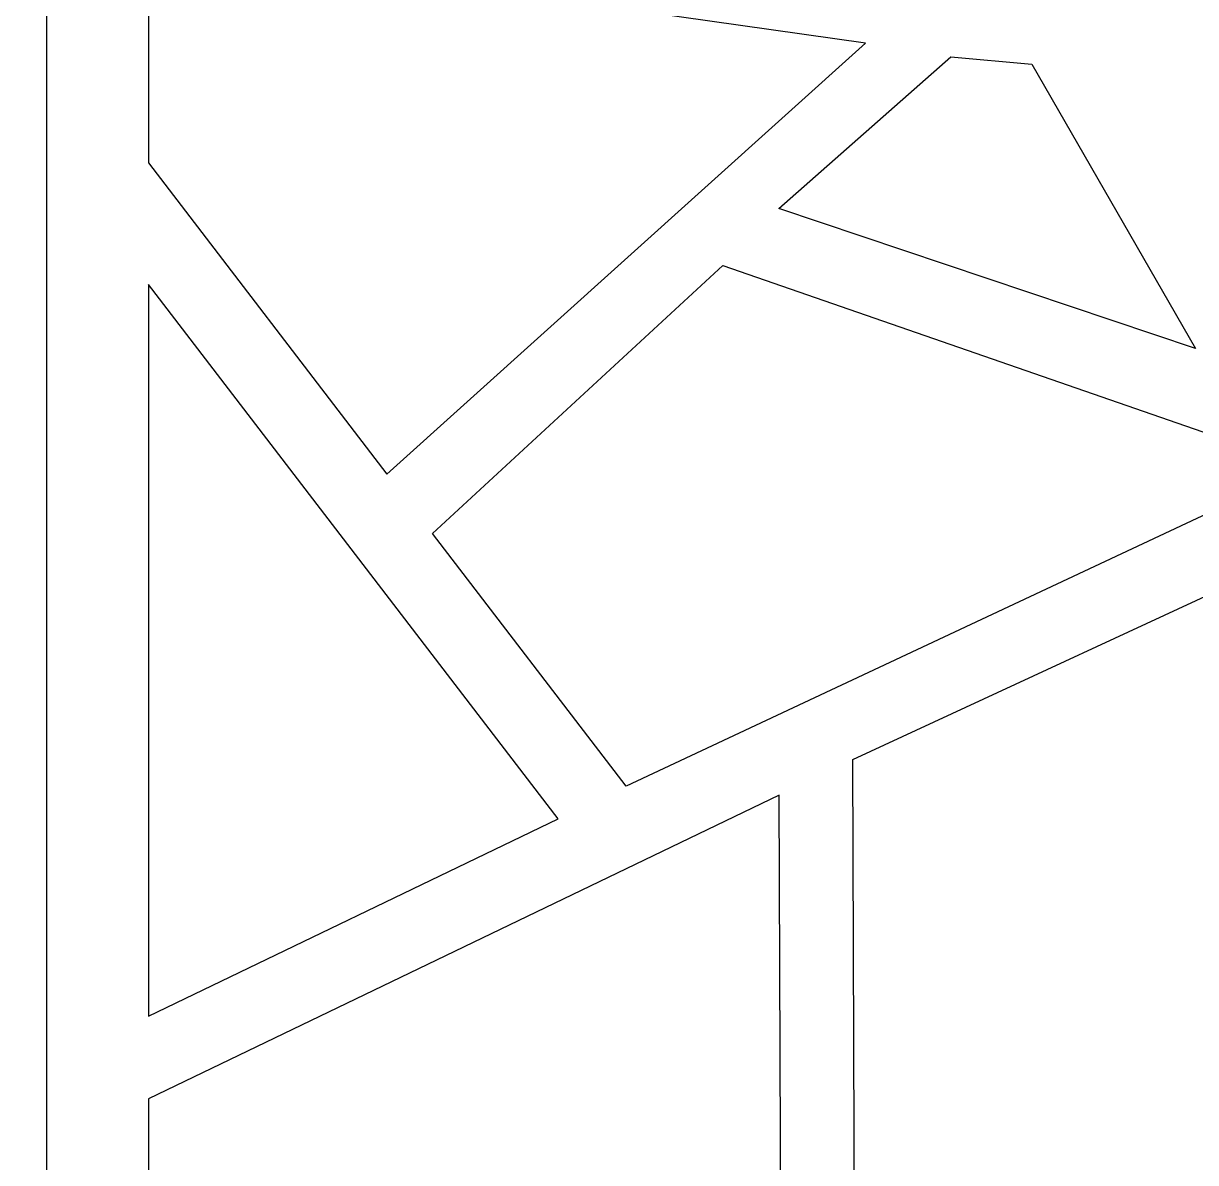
# Model space of a CAD drawing. Header units: centimetres. Extents: x -9.8 to 10, y -7 to 14.1.
# Drawn here: x -7.109 to -4.328, y 7.95 to 10.652 of the extents above; entities that cross this region are included whole.
import ezdxf

# ---------------------------------------------------------------- set-up
doc = ezdxf.new("R2010")
doc.units = ezdxf.units.CM
doc.header["$MEASUREMENT"] = 0
doc.layers.add('layer 1', color=7, linetype='Continuous')

msp = doc.modelspace()

# ---------------------------------------------------------------- linework, layer by layer
at = {"layer": 'layer 1', "color": 39}
for points, knots in [([(-9.82468, 14.13885), (-9.82468, 14.13885), (9.96952, 14.13885), (9.96952, 14.13885), (9.96952, 14.13885), (9.96952, 14.13885), (9.96952, 4.48211), (9.96952, 4.48211), (9.96952, 4.48211), (9.96952, 4.48211), (-9.82468, 4.48211), (-9.82468, 4.48211), (-9.82468, 4.48211), (-9.82468, 4.48211), (-9.82468, 14.13885), (-9.82468, 14.13885)], [0, 0, 0, 0, 0.2, 0.2, 0.2, 0.2, 0.4, 0.4, 0.4, 0.4, 0.6, 0.6, 0.6, 0.6, 1, 1, 1, 1]), ([(-1.09737, 4.51349), (-1.09737, 4.51349), (1.02257, 4.51349), (1.02257, 4.51349), (1.02257, 4.51349), (1.02257, 4.51349), (-1.09737, 4.51349), (-1.09737, 4.51349), (-1.09737, 4.51349), (-1.09737, 4.51349), (-7.05388, 4.51349), (-7.05388, 4.51349), (-7.05388, 4.51349), (-7.05388, 4.51349), (-7.05388, 14.14601), (-7.05388, 14.14601), (-7.05388, 14.14601), (-7.05388, 14.14601), (7.17271, 14.07932), (7.17271, 14.07932), (7.17271, 14.07932), (7.17271, 14.07932), (7.17271, 14.06792), (7.17271, 14.06792), (7.17271, 14.06792), (7.17271, 14.06792), (7.17271, 4.51349), (7.17271, 4.51349), (7.17271, 4.51349), (7.17271, 4.51349), (1.02338, 4.51349), (1.02338, 4.51349), (1.02338, 4.51349), (1.02338, 4.51349), (-1.09737, 4.51349), (-1.09737, 4.51349)], [0, 0, 0, 0, 0.1, 0.1, 0.1, 0.1, 0.2, 0.2, 0.2, 0.2, 0.3, 0.3, 0.3, 0.3, 0.4, 0.4, 0.4, 0.4, 0.5, 0.5, 0.5, 0.5, 0.6, 0.6, 0.6, 0.6, 0.7, 0.7, 0.7, 0.7, 0.8, 0.8, 0.8, 0.8, 1, 1, 1, 1]), ([(-9.57944, 13.86465), (-9.57944, 13.86465), (9.72428, 13.86465), (9.72428, 13.86465), (9.72428, 13.86465), (9.72428, 13.86465), (9.72428, 4.69839), (9.72428, 4.69839), (9.72428, 4.69839), (9.72428, 4.69839), (-9.57944, 4.69839), (-9.57944, 4.69839), (-9.57944, 4.69839), (-9.57944, 4.69839), (-9.57944, 13.86465), (-9.57944, 13.86465)], [0, 0, 0, 0, 0.2, 0.2, 0.2, 0.2, 0.4, 0.4, 0.4, 0.4, 0.6, 0.6, 0.6, 0.6, 1, 1, 1, 1]), ([(-6.81221, 10.32124), (-6.81221, 10.32124), (-6.81221, 10.84654), (-6.81221, 10.84654), (-6.81221, 10.84654), (-6.81221, 10.84654), (-5.1116, 10.60514), (-5.1116, 10.60514), (-5.1116, 10.60514), (-5.1116, 10.60514), (-6.24641, 9.58329), (-6.24641, 9.58329), (-6.24641, 9.58329), (-6.24641, 9.58329), (-6.81221, 10.32124), (-6.81221, 10.32124)], [0, 0, 0, 0, 0.2, 0.2, 0.2, 0.2, 0.4, 0.4, 0.4, 0.4, 0.6, 0.6, 0.6, 0.6, 1, 1, 1, 1]), ([(-4.71676, 10.55551), (-4.71676, 10.55551), (-4.90844, 10.57281), (-4.90844, 10.57281), (-4.90844, 10.57281), (-4.90844, 10.57281), (-5.31679, 10.21328), (-5.31679, 10.21328), (-5.31679, 10.21328), (-5.31679, 10.21328), (-4.32831, 9.88116), (-4.32831, 9.88116), (-4.32831, 9.88116), (-4.32831, 9.88116), (-4.71676, 10.55551), (-4.71676, 10.55551)], [0, 0, 0, 0, 0.2, 0.2, 0.2, 0.2, 0.4, 0.4, 0.4, 0.4, 0.6, 0.6, 0.6, 0.6, 1, 1, 1, 1]), ([(-4.1464, 9.56186), (-4.1464, 9.56186), (-4.1922, 9.64225), (-4.1922, 9.64225), (-4.1922, 9.64225), (-4.1922, 9.64225), (-5.44937, 10.07828), (-5.44937, 10.07828), (-5.44937, 10.07828), (-5.44937, 10.07828), (-6.13844, 9.44247), (-6.13844, 9.44247), (-6.13844, 9.44247), (-6.13844, 9.44247), (-5.67885, 8.84305), (-5.67885, 8.84305), (-5.67885, 8.84305), (-5.67885, 8.84305), (-4.1464, 9.56186), (-4.1464, 9.56186)], [0, 0, 0, 0, 0.1666667, 0.1666667, 0.1666667, 0.1666667, 0.3333333, 0.3333333, 0.3333333, 0.3333333, 0.5, 0.5, 0.5, 0.5, 0.6666667, 0.6666667, 0.6666667, 0.6666667, 1, 1, 1, 1]), ([(-6.81221, 8.29721), (-6.81221, 8.29721), (-6.81221, 10.03293), (-6.81221, 10.03293), (-6.81221, 10.03293), (-6.81221, 10.03293), (-5.84029, 8.7653), (-5.84029, 8.7653), (-5.84029, 8.7653), (-5.84029, 8.7653), (-6.81221, 8.29721), (-6.81221, 8.29721)], [0, 0, 0, 0, 0.25, 0.25, 0.25, 0.25, 0.5, 0.5, 0.5, 0.5, 1, 1, 1, 1]), ([(-3.9386, 9.19708), (-3.9386, 9.19708), (-4.05846, 9.40748), (-4.05846, 9.40748), (-4.05846, 9.40748), (-4.05846, 9.40748), (-5.14147, 8.906), (-5.14147, 8.906), (-5.14147, 8.906), (-5.14147, 8.906), (-5.13496, 7.1155), (-5.13496, 7.1155), (-5.13496, 7.1155), (-5.13496, 7.1155), (-4.54484, 6.83866), (-4.54484, 6.83866), (-4.54484, 6.83866), (-4.54484, 6.83866), (-3.9386, 9.19708), (-3.9386, 9.19708)], [0, 0, 0, 0, 0.1666667, 0.1666667, 0.1666667, 0.1666667, 0.3333333, 0.3333333, 0.3333333, 0.3333333, 0.5, 0.5, 0.5, 0.5, 0.6666667, 0.6666667, 0.6666667, 0.6666667, 1, 1, 1, 1]), ([(-6.81221, 7.80782), (-6.81221, 7.80782), (-6.81221, 8.10135), (-6.81221, 8.10135), (-6.81221, 8.10135), (-6.81221, 8.10135), (-5.31571, 8.82208), (-5.31571, 8.82208), (-5.31571, 8.82208), (-5.31571, 8.82208), (-5.30977, 7.18766), (-5.30977, 7.18766), (-5.30977, 7.18766), (-5.30977, 7.18766), (-6.81221, 7.80782), (-6.81221, 7.80782)], [0, 0, 0, 0, 0.2, 0.2, 0.2, 0.2, 0.4, 0.4, 0.4, 0.4, 0.6, 0.6, 0.6, 0.6, 1, 1, 1, 1])]:
    msp.add_open_spline(points, degree=3, knots=knots, dxfattribs=at)

doc.saveas('drawing.dxf')
